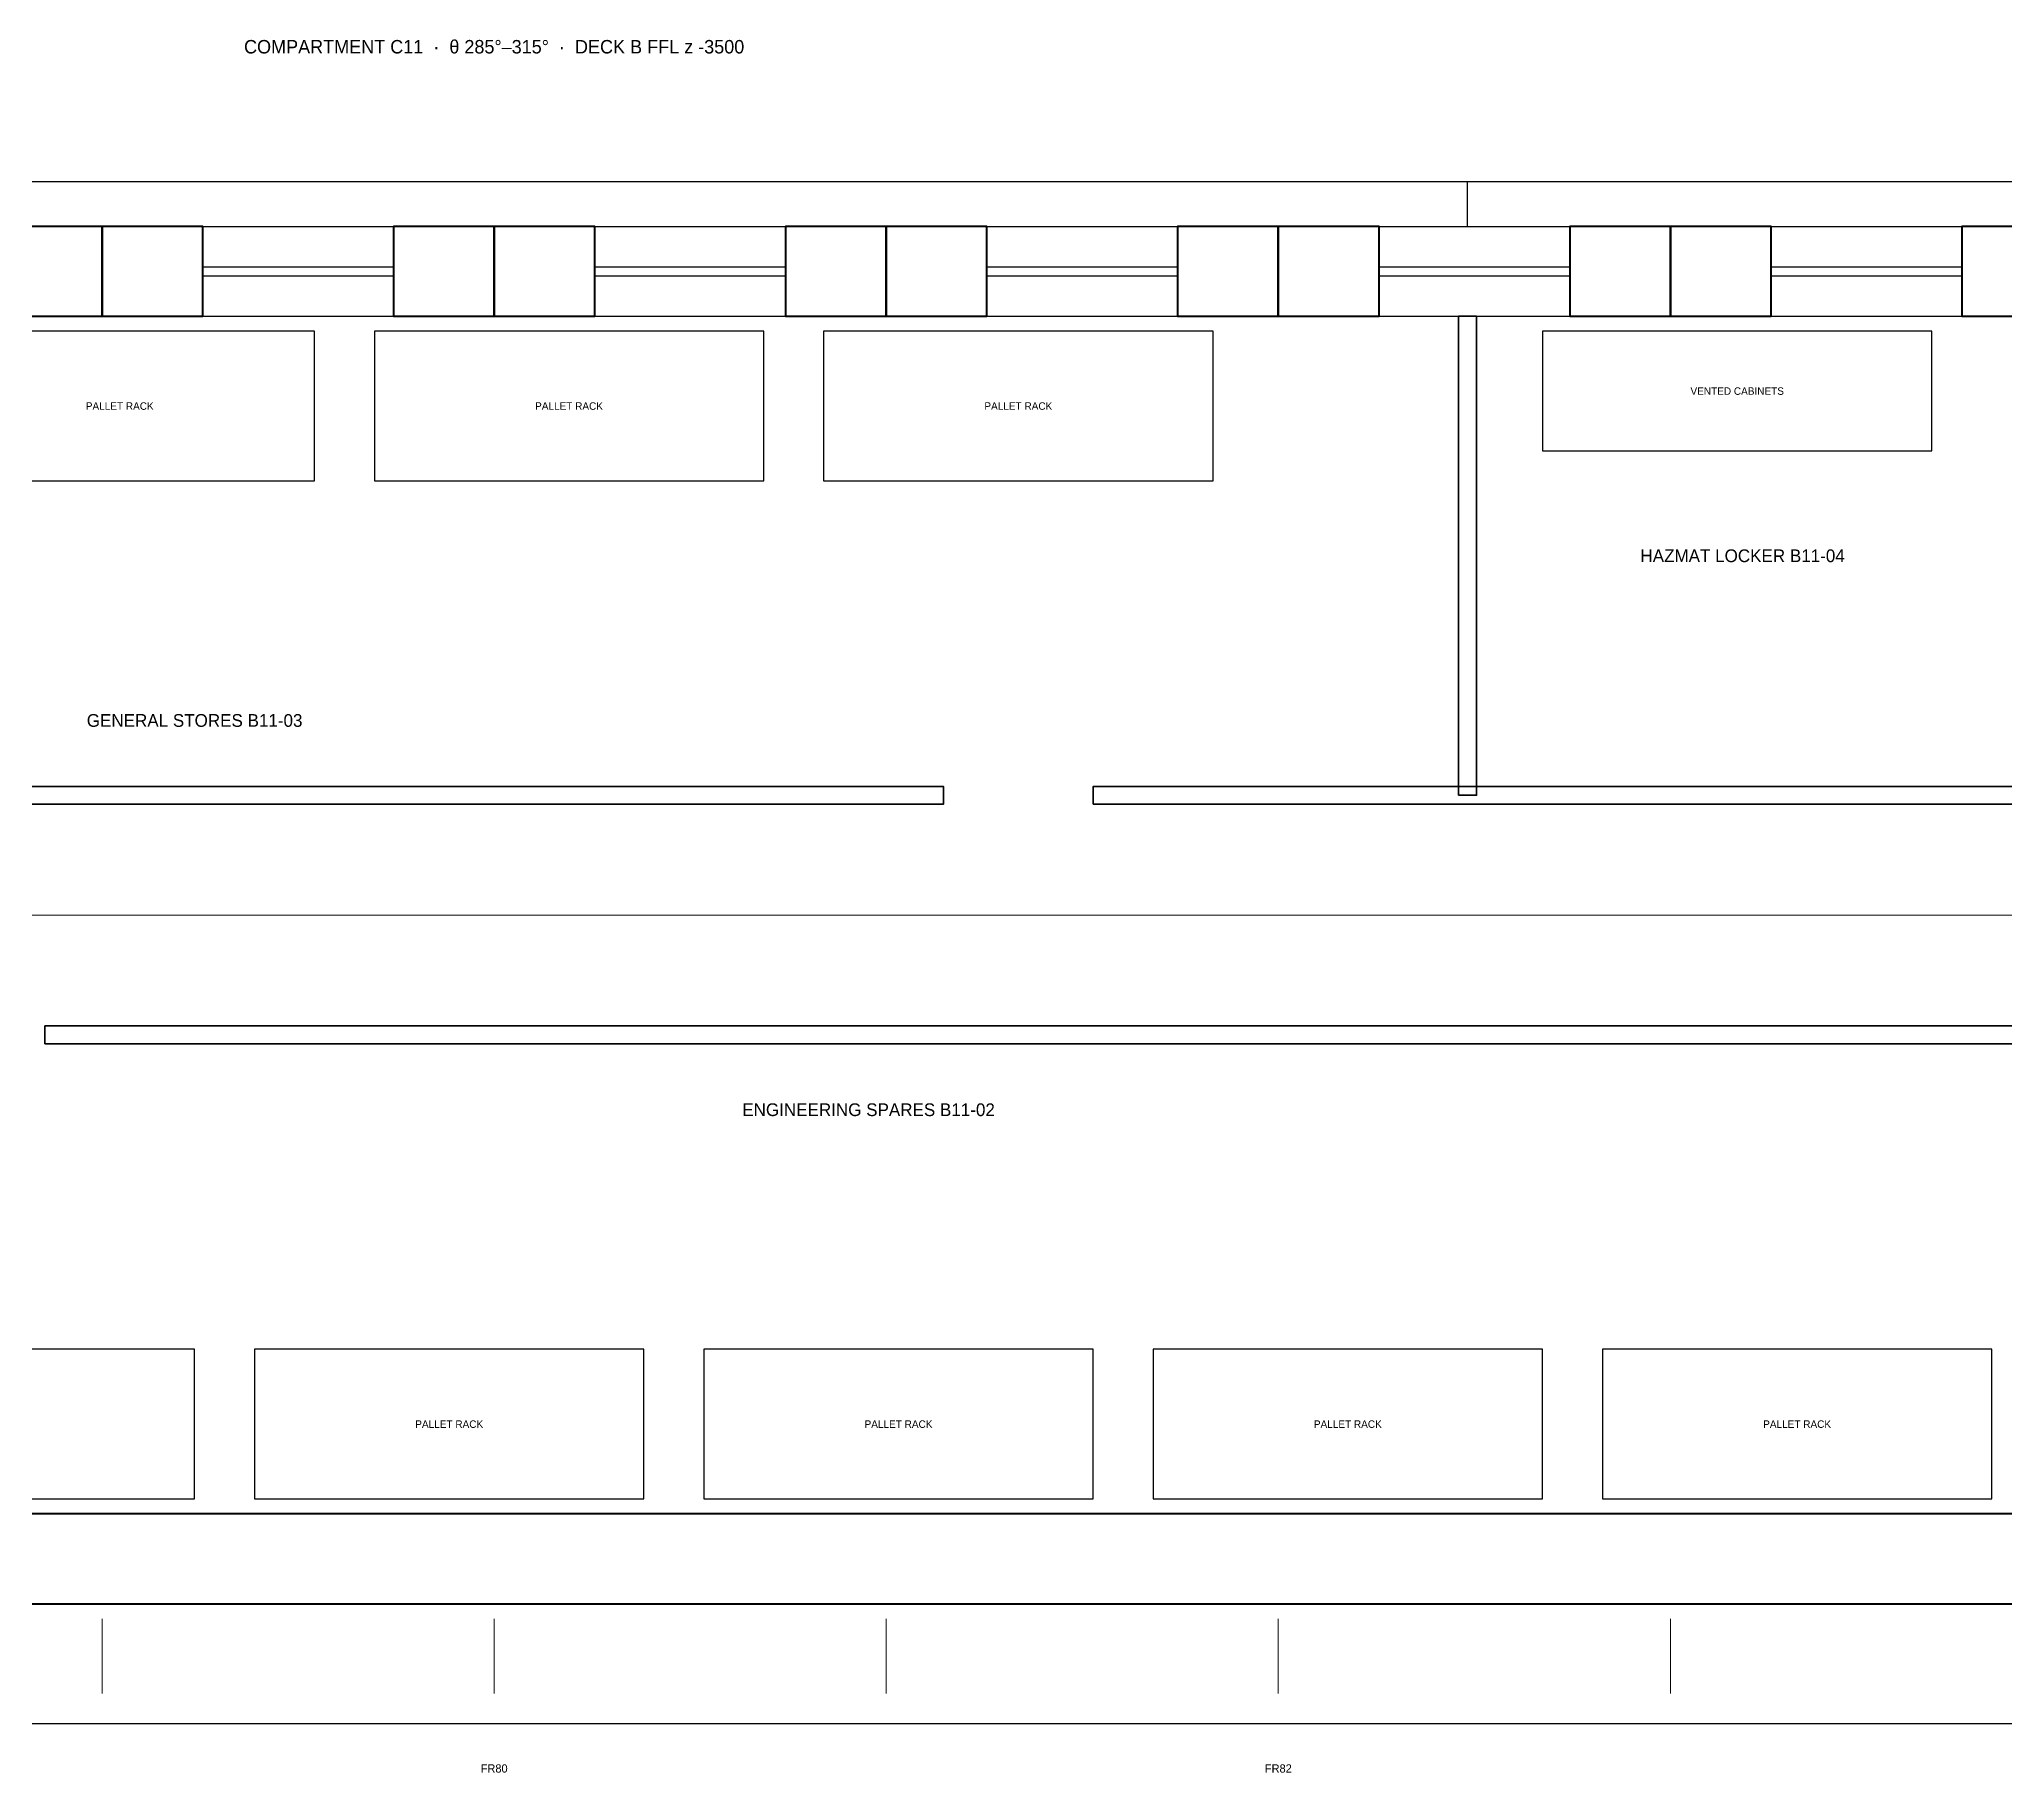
# Model space of a CAD drawing. Header units: millimetres. Extents: x 0 to 254927, y -7000 to 7000.
# Drawn here: x 218674 to 231797, y -5728 to 5850 of the extents above; entities that cross this region are included whole.
import ezdxf
from ezdxf.enums import TextEntityAlignment as Align

# ---------------------------------------------------------------- set-up
doc = ezdxf.new("R2010")
doc.units = ezdxf.units.MM
doc.linetypes.add('CENTER', pattern=[5.08, 3.175, -0.635, 0.635, -0.635])
for name, color, linetype, lineweight in [('A-ANNO-DIMS', 2, 'CONTINUOUS', 18), ('A-ANNO-NOTE', 7, 'CONTINUOUS', 18), ('A-ANNO-TEXT', 7, 'CONTINUOUS', 25), ('A-CNTR', 9, 'CENTER', 13), ('A-EQPM', 30, 'CONTINUOUS', 25), ('A-GLAZ', 5, 'CONTINUOUS', 25), ('A-WALL', 7, 'CONTINUOUS', 35), ('A-WALL-PRHU', 7, 'CONTINUOUS', 70)]:
    doc.layers.add(name, color=color, linetype=linetype, lineweight=lineweight)
doc.styles.add('OpenSansCondensed-Light', font='OpenSansCondensed-Light.ttf')
doc.dimstyles.new('EZDXF', dxfattribs={"dimtxt": 0.25, "dimasz": 0.175, "dimexe": 0.375, "dimexo": 0.125, "dimgap": 0.1, "dimtad": 1, "dimlfac": 100, "dimzin": 12, "dimdsep": 46, "dimtxsty": 'OpenSansCondensed-Light', "dimblk": 'ARCHTICK', "dimcen": 2.5, "dimazin": 3, "dimtfac": 0.5, "dimtmove": 2, "dimatfit": 3})

# ---------------------------------------------------------------- blocks, each defined once
blk = doc.blocks.new('_ARCHTICK')
at = {"color": 0, "linetype": 'BYBLOCK', "const_width": 0.15}
blk.add_lwpolyline([(-0.5, -0.5), (0.5, 0.5)], dxfattribs=at)

msp = doc.modelspace()

# ---------------------------------------------------------------- linework, layer by layer
at = {"layer": 'A-ANNO-DIMS'}
for p, q in [((219093.49187, -4700), (219093.49187, -5200)), ((221711.48575, -4700), (221711.48575, -5200)), ((224329.47963, -4700), (224329.47963, -5200)), ((226947.47351, -4700), (226947.47351, -5200)), ((229565.46739, -4700), (229565.46739, -5200))]:
    msp.add_line(p, q, dxfattribs=at)
at = {"layer": 'A-CNTR'}
msp.add_line((0, 0), (254927.41229, 0), dxfattribs=at)
at = {"layer": 'A-EQPM'}
for points in [[(217911.48575, 2900), (220511.48575, 2900), (220511.48575, 3900), (217911.48575, 3900)], [(220911.48575, 2900), (223511.48575, 2900), (223511.48575, 3900), (220911.48575, 3900)], [(223911.48575, 2900), (226511.48575, 2900), (226511.48575, 3900), (223911.48575, 3900)], [(228711.48575, 3100), (231311.48575, 3100), (231311.48575, 3900), (228711.48575, 3900)], [(217111.48575, -3900), (219711.48575, -3900), (219711.48575, -2900), (217111.48575, -2900)], [(220111.48575, -3900), (222711.48575, -3900), (222711.48575, -2900), (220111.48575, -2900)], [(223111.48575, -3900), (225711.48575, -3900), (225711.48575, -2900), (223111.48575, -2900)], [(226111.48575, -3900), (228711.48575, -3900), (228711.48575, -2900), (226111.48575, -2900)], [(229111.48575, -3900), (231711.48575, -3900), (231711.48575, -2900), (229111.48575, -2900)]]:
    msp.add_lwpolyline(points, close=True, dxfattribs=at)
at = {"layer": 'A-GLAZ'}
for p, q in [((219766.12518, 4600), (221038.85245, 4600)), ((222384.11905, 4600), (223656.84633, 4600)), ((225002.11293, 4600), (226274.8402, 4600)), ((227620.10681, 4600), (228892.83408, 4600)), ((230238.10069, 4600), (231510.82796, 4600)), ((219766.12518, 4330), (221038.85245, 4330)), ((219766.12518, 4270), (221038.85245, 4270)), ((222384.11905, 4330), (223656.84633, 4330)), ((222384.11905, 4270), (223656.84633, 4270)), ((225002.11293, 4330), (226274.8402, 4330)), ((225002.11293, 4270), (226274.8402, 4270)), ((227620.10681, 4330), (228892.83408, 4330)), ((227620.10681, 4270), (228892.83408, 4270)), ((230238.10069, 4330), (231510.82796, 4330)), ((230238.10069, 4270), (231510.82796, 4270)), ((219766.12518, 4000), (221038.85245, 4000)), ((222384.11905, 4000), (223656.84633, 4000)), ((225002.11293, 4000), (226274.8402, 4000)), ((227620.10681, 4000), (228892.83408, 4000)), ((230238.10069, 4000), (231510.82796, 4000))]:
    msp.add_line(p, q, dxfattribs=at)
at = {"layer": 'A-WALL'}
for points in [[(228151.48575, 800), (228271.48575, 800), (228271.48575, 4000), (228151.48575, 4000)], [(211539.51024, 740), (224711.48575, 740), (224711.48575, 860), (211539.51024, 860)], [(225711.48575, 740), (231883.46126, 740), (231883.46126, 860), (225711.48575, 860)], [(218711.48575, -860), (231883.46126, -860), (231883.46126, -740), (218711.48575, -740)]]:
    msp.add_lwpolyline(points, close=True, dxfattribs=at)
at = {"layer": 'A-WALL-PRHU'}
for points in [[(218420.85857, 4000), (219093.49187, 4000), (219093.49187, 4600), (218420.85857, 4600)], [(219093.49187, 4000), (219766.12518, 4000), (219766.12518, 4600), (219093.49187, 4600)], [(221038.85245, 4000), (221711.48575, 4000), (221711.48575, 4600), (221038.85245, 4600)], [(221711.48575, 4000), (222384.11905, 4000), (222384.11905, 4600), (221711.48575, 4600)], [(223656.84633, 4000), (224329.47963, 4000), (224329.47963, 4600), (223656.84633, 4600)], [(224329.47963, 4000), (225002.11293, 4000), (225002.11293, 4600), (224329.47963, 4600)], [(226274.8402, 4000), (226947.47351, 4000), (226947.47351, 4600), (226274.8402, 4600)], [(226947.47351, 4000), (227620.10681, 4000), (227620.10681, 4600), (226947.47351, 4600)], [(228892.83408, 4000), (229565.46739, 4000), (229565.46739, 4600), (228892.83408, 4600)], [(229565.46739, 4000), (230238.10069, 4000), (230238.10069, 4600), (229565.46739, 4600)], [(231510.82796, 4000), (232183.46126, 4000), (232183.46126, 4600), (231510.82796, 4600)], [(211239.51024, -4600), (232183.46126, -4600), (232183.46126, -4000), (211239.51024, -4000)]]:
    msp.add_lwpolyline(points, close=True, dxfattribs=at)

# ---------------------------------------------------------------- texts
at = {"layer": 'A-ANNO-NOTE'}
for s, height, p in [('PALLET RACK', 50, (219211.48575, 3400)), ('PALLET RACK', 50, (222211.48575, 3400)), ('PALLET RACK', 50, (225211.48575, 3400)), ('VENTED CABINETS', 50, (230011.48575, 3500)), ('PALLET RACK', 50, (221411.48575, -3400)), ('PALLET RACK', 50, (224411.48575, -3400)), ('PALLET RACK', 50, (227411.48575, -3400)), ('PALLET RACK', 50, (230411.48575, -3400)), ('FR80', 55, (221711.48575, -5700)), ('FR82', 55, (226947.47351, -5700))]:
    msp.add_text(s, height=height, dxfattribs=at).set_placement(p, align=Align.MIDDLE_CENTER)
at = {"layer": 'A-ANNO-TEXT'}
for s, height, p in [('COMPARTMENT C11  ·  θ 285°–315°  ·  DECK B FFL z -3500', 90, (221711.48575, 5800)), ('HAZMAT LOCKER B11-04', 85, (230047.47351, 2400)), ('GENERAL STORES B11-03', 85, (219711.48575, 1300)), ('ENGINEERING SPARES B11-02', 85, (224211.48575, -1300))]:
    msp.add_text(s, height=height, dxfattribs=at).set_placement(p, align=Align.MIDDLE_CENTER)

# ---------------------------------------------------------------- dimensions: what is measured, and where the dimension line sits
at = {"layer": 'A-ANNO-DIMS'}
for base, p1, p2 in [((211539.5102393196, 4900), (211539.5102393196, 4600), (228211, 4600)), ((228211, 4900), (228211, 4600), (231883.46126, 4600)), ((216711, -5400), (216711, -4600), (231883.4612632515, -4600))]:
    msp.add_linear_dim(base=base, p1=p1, p2=p2, dimstyle='EZDXF', dxfattribs=at).render()

doc.saveas('drawing.dxf')
